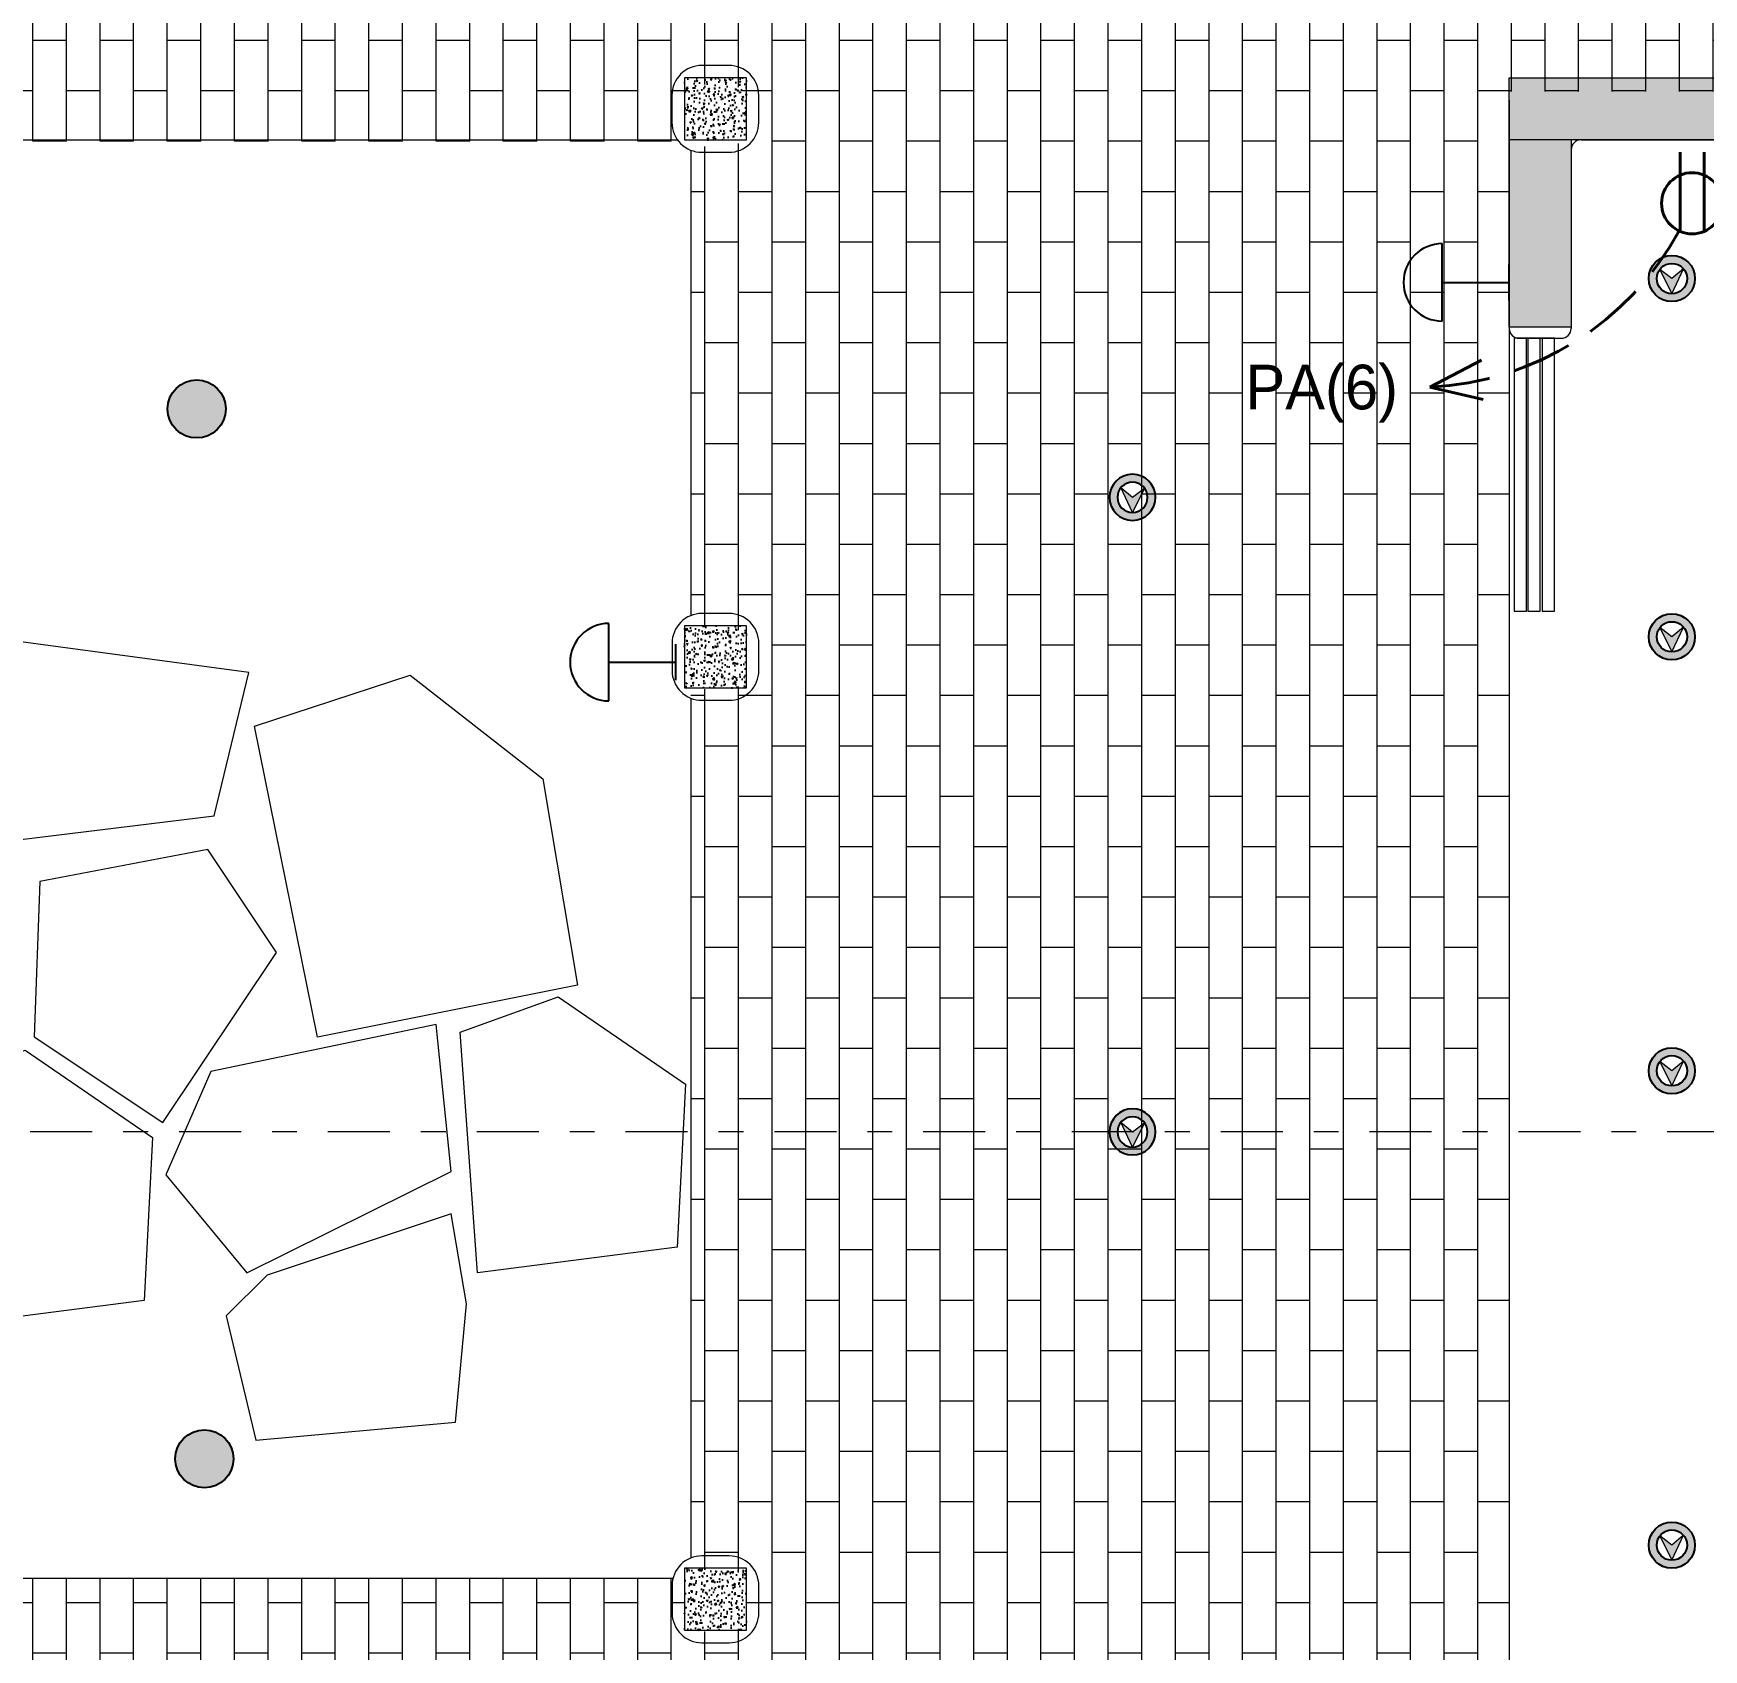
# Model space of a CAD drawing. Header units: metres. Extents: x 14 to 2416, y -346 to 476.
# Drawn here: x 44.5 to 51.24, y -148.57 to -142.05 of the extents above; entities that cross this region are included whole.
import ezdxf

# ---------------------------------------------------------------- set-up
doc = ezdxf.new("R2010")
doc.units = ezdxf.units.M
for name, pattern in [('0', [0]), ('CONTINU', [0]), ('CONTINUA', [0]), ('Dash Style-2', [0.694425, 0.48607, -0.208355]), ('DASHDOT', [1, 0.5, -0.25, 0, -0.25])]:
    doc.linetypes.add(name, pattern=pattern)
doc.layers.get('0').update_dxf_attribs({"linetype": '0', "lineweight": 20})
for name, color, linetype, lineweight in [('A-ANNO-TEXT', 20, 'Continuous', 13), ('A-DOOR', 35, 'Continuous', 5), ('A-SECT-IDEN', 251, 'CONTINU', 9), ('A-WALL', 250, 'Continuous', 20), ('baños', 251, 'Continuous', 0), ('calle', 254, 'Continuous', 0), ('Columnas', 7, 'Continuous', 18), ('E Salida TCorrientes', 24, 'CONTINUA', 40), ('E Tuberia Emp Piso', 24, 'Dash Style-2', 40), ('MAVA', 1, 'Continuous', 15), ('piso', 253, 'Continuous', 0)]:
    doc.layers.add(name, color=color, linetype=linetype, lineweight=lineweight)
doc.layers.add('HATCH', color=8, linetype='Continuous')
doc.layers.add('MAVA Luminarias', color=1, linetype='Continuous')
doc.layers.add('hatch piso', color=253, linetype='Continuous', lineweight=0, transparency=0.7)
doc.styles.add('CENTURY GOTHIC', font='GOTHIC.TTF')
doc.styles.get("Standard").update_dxf_attribs({"font": 'arial.ttf', "height": 0.1875})

# ---------------------------------------------------------------- blocks, each defined once
blk = doc.blocks.new('PL BASE 1N NASAS 09')
at = {"layer": 'HATCH'}
h = blk.add_hatch(dxfattribs=at)
h.set_pattern_fill('AR-CONC', color=256, scale=0.00032)
h.paths.add_polyline_path([(-103.2561, -41.2497), (-103.0061, -41.2497), (-103.0061, -40.9997), (-103.2561, -40.9997)])
h = blk.add_hatch(dxfattribs=at)
h.set_pattern_fill('AR-CONC', color=256, scale=0.00032)
h.paths.add_polyline_path([(-99.6812, -42.0042), (-99.9312, -42.0042), (-99.9312, -40.9997), (-98.7811, -40.9997), (-98.7811, -41.2497), (-99.6812, -41.2497)])
h = blk.add_hatch(dxfattribs=at)
h.set_pattern_fill('AR-CONC', color=256, scale=0.00032)
h.paths.add_polyline_path([(-103.2561, -43.4594), (-103.0061, -43.4594), (-103.0061, -43.2094), (-103.2561, -43.2094)])
h = blk.add_hatch(dxfattribs=at)
h.set_pattern_fill('AR-CONC', color=256, scale=0.00032)
h.paths.add_polyline_path([(-103.2561, -47.2594), (-103.0061, -47.2594), (-103.0061, -47.0094), (-103.2561, -47.0094)])
at = {"layer": 'A-DOOR'}
for points in [[(-99.9113, -43.1497), (-99.8613, -43.1497), (-99.8613, -42.0497), (-99.9113, -42.0497)], [(-99.8563, -43.1497), (-99.8063, -43.1497), (-99.8063, -42.0497), (-99.8563, -42.0497)], [(-99.7983, -43.1497), (-99.7483, -43.1497), (-99.7483, -42.0497), (-99.7983, -42.0497)]]:
    blk.add_lwpolyline(points, close=True, dxfattribs=at)
at = {"layer": 'A-WALL'}
for p, q in [((-99.9311, -41.0897), (-99.9311, -42.0097)), ((-99.6412, -41.2497), (-98.696, -41.2497)), ((-99.6812, -41.3397), (-99.6812, -42.0097))]:
    blk.add_line(p, q, dxfattribs=at)
at = {"layer": 'A-WALL', "transparency": 33554684}
for p, q in [((-99.8911, -42.0497), (-99.7212, -42.0497)), ((-99.8011, -42.0497), (-99.8611, -42.0497))]:
    blk.add_line(p, q, dxfattribs=at)
at = {"layer": 'A-WALL'}
for points in [[(-103.1867, -41.2997), (-103.0767, -41.2997, 0.414214), (-102.9567, -41.1797), (-102.9567, -41.0697, 0.414214), (-103.0767, -40.9497), (-103.1867, -40.9497, 0.414214), (-103.3067, -41.0697), (-103.3067, -41.1797, 0.414214)], [(-103.1861, -43.5094), (-103.0761, -43.5094, 0.414214), (-102.9561, -43.3894), (-102.9561, -43.2794, 0.414214), (-103.0761, -43.1594), (-103.1861, -43.1594, 0.414214), (-103.3061, -43.2794), (-103.3061, -43.3894, 0.414214)], [(-103.1861, -47.3094), (-103.0761, -47.3094, 0.414214), (-102.9561, -47.1894), (-102.9561, -47.0794, 0.414214), (-103.0761, -46.9594), (-103.1861, -46.9594, 0.414214), (-103.3061, -47.0794), (-103.3061, -47.1894, 0.414214)]]:
    blk.add_lwpolyline(points, format="xyb", close=True, dxfattribs=at)
for centre, start, end in [((-99.6412, -41.2897), 90.00476, 180), ((-99.8911, -42.0097), 180, 270), ((-99.7212, -42.0097), 270, 0)]:
    blk.add_arc(centre, 0.04, start, end, dxfattribs=at)
at = {"layer": 'Columnas'}
for points in [[(-103.2561, -41.2497), (-103.0061, -41.2497), (-103.0061, -40.9997), (-103.2561, -40.9997)], [(-99.9312, -40.9997), (-98.7811, -40.9997), (-98.7811, -41.2497), (-99.9312, -41.2497)], [(-103.2561, -43.4594), (-103.0061, -43.4594), (-103.0061, -43.2094), (-103.2561, -43.2094)], [(-103.2561, -47.2594), (-103.0061, -47.2594), (-103.0061, -47.0094), (-103.2561, -47.0094)]]:
    blk.add_lwpolyline(points, close=True, dxfattribs=at)
blk.add_lwpolyline([(-99.6812, -42.0042), (-99.9312, -42.0042), (-99.9312, -40.9997), (-98.7811, -40.9997), (-98.7811, -41.2497), (-99.6812, -41.2497), (-99.6812, -42.0042)], dxfattribs=at)
at = {"layer": 'piso'}
for p, q in [((-106.1792, -41.2497), (-103.2841, -41.2497)), ((-103.2311, -41.2912), (-103.2311, -43.1682)), ((-99.9311, -42.0097), (-99.9311, -48.4897)), ((-103.2311, -43.5007), (-103.2311, -46.9682)), ((-106.1628, -47.0498), (-103.3023, -47.0498))]:
    blk.add_line(p, q, dxfattribs=at)
at = {"layer": 'baños', "linetype": 'Continuous'}
for tag, p in [('MODELNUMBER', (-121.6562, -54.8273)), ('TRADENAME', (-121.6562, -54.8273)), ('PRODUCT', (-121.6562, -54.8274)), ('MATERIAL', (-121.6562, -54.8274))]:
    blk.add_attdef(tag, p, '', height=0.0000254, rotation=359.99992, dxfattribs=at)
blk = doc.blocks.new('PL MUEBLES 1N NASAS 09')
at = {"layer": 'hatch piso'}
h = blk.add_hatch(dxfattribs=at)
h.set_pattern_fill('AR-BRSTD', color=256, scale=0.002, angle=-90)
h.set_pattern_definition([(270, (-8.74588, 232.01007), (0.1354836, -2e-17), []), (0, (-8.74588, 232.01007), (0.1354836, 0.2032), [0.1354836, -0.1354836])])
edge = h.paths.add_edge_path()
edge.add_line((62.3305, 47.1481), (63.2305, 47.1481))
edge.add_line((63.2305, 47.1481), (63.2305, 48.4481))
edge.add_line((63.2305, 48.4481), (56.5331, 48.4481))
edge.add_line((56.5331, 48.4481), (56.5331, 48.2731))
edge.add_line((56.5331, 48.2731), (56.3831, 48.2731))
edge.add_line((56.3831, 48.2731), (56.3831, 48.4536))
edge.add_line((56.3831, 48.4536), (54.5879, 48.4536))
edge.add_line((54.5879, 48.4536), (54.5879, 46.9481))
edge.add_line((54.5879, 46.9481), (55.8257, 46.9481))
edge.add_arc((55.8755, 46.9973), 0.07, 180, 224.67274, ccw=False)
edge.add_line((55.8055, 46.9973), (55.8055, 47.1073))
edge.add_arc((55.8755, 47.1073), 0.07, 90, 180, ccw=False)
edge.add_line((55.8755, 47.1773), (55.9855, 47.1773))
edge.add_arc((55.9855, 47.1073), 0.07, 0, 90, ccw=False)
edge.add_line((56.0555, 47.1073), (56.0555, 46.9973))
edge.add_arc((55.9855, 46.9973), 0.07, -44.67274, 0, ccw=False)
edge.add_line((56.0353, 46.9481), (59.0257, 46.9481))
edge.add_arc((59.0755, 46.9973), 0.07, 180, 224.67276, ccw=False)
edge.add_line((59.0055, 46.9973), (59.0055, 47.1073))
edge.add_arc((59.0755, 47.1073), 0.07, 90, 180, ccw=False)
edge.add_line((59.0755, 47.1773), (59.1855, 47.1773))
edge.add_arc((59.1855, 47.1073), 0.07, 0, 90, ccw=False)
edge.add_line((59.2555, 47.1073), (59.2555, 46.9973))
edge.add_arc((59.1855, 46.9973), 0.07, -90, 0, ccw=False)
edge.add_line((59.1855, 46.9273), (59.0755, 46.9273))
edge.add_arc((59.0755, 46.9973), 0.07, 229.9948, 270, ccw=False)
edge.add_line((59.0305, 46.9437), (59.0305, 44.972))
edge.add_arc((59.0755, 44.9184), 0.07, 90, 130.0052, ccw=False)
edge.add_line((59.0755, 44.9884), (59.1855, 44.9884))
edge.add_arc((59.1855, 44.9184), 0.07, 0, 90, ccw=False)
edge.add_line((59.2555, 44.9184), (59.2555, 44.8084))
edge.add_arc((59.1855, 44.8084), 0.07, -90, 0, ccw=False)
edge.add_line((59.1855, 44.7384), (59.0755, 44.7384))
edge.add_arc((59.0755, 44.8084), 0.07, 229.9948, 270, ccw=False)
edge.add_line((59.0305, 44.7548), (59.0305, 41.172))
edge.add_arc((59.0755, 41.1184), 0.07, 90, 130.0052, ccw=False)
edge.add_line((59.0755, 41.1884), (59.1855, 41.1884))
edge.add_arc((59.1855, 41.1184), 0.07, 0, 90, ccw=False)
edge.add_line((59.2555, 41.1184), (59.2555, 41.0084))
edge.add_arc((59.1855, 41.0084), 0.07, -90, 0, ccw=False)
edge.add_line((59.1855, 40.9384), (59.0755, 40.9384))
edge.add_arc((59.0755, 41.0084), 0.07, 180, 270, ccw=False)
edge.add_line((59.0055, 41.0084), (59.0055, 41.1184))
edge.add_arc((59.0755, 41.1184), 0.07, 149.84805, 180, ccw=False)
edge.add_line((59.0149, 41.1535), (56.0391, 41.1535))
edge.add_arc((55.9855, 41.1085), 0.07, 0, 40.0052, ccw=False)
edge.add_line((56.0555, 41.1085), (56.0555, 40.9985))
edge.add_arc((55.9855, 40.9985), 0.07, -90, 0, ccw=False)
edge.add_line((55.9855, 40.9285), (55.8755, 40.9285))
edge.add_arc((55.8755, 40.9985), 0.07, 180, 270, ccw=False)
edge.add_line((55.8055, 40.9985), (55.8055, 41.1085))
edge.add_arc((55.8755, 41.1085), 0.07, 139.9948, 180, ccw=False)
edge.add_line((55.8219, 41.1535), (50.4363, 41.1535))
edge.add_arc((50.3827, 41.1085), 0.07, 0, 40.0052, ccw=False)
edge.add_line((50.4527, 41.1085), (50.4527, 40.9985))
edge.add_arc((50.3827, 40.9985), 0.07, -90, 0, ccw=False)
edge.add_line((50.3827, 40.9285), (50.2727, 40.9285))
edge.add_arc((50.2727, 40.9985), 0.07, 180, 270, ccw=False)
edge.add_line((50.2027, 40.9985), (50.2027, 41.1085))
edge.add_arc((50.2727, 41.1085), 0.07, 139.9948, 180, ccw=False)
edge.add_line((50.2191, 41.1535), (46.4305, 41.1535))
edge.add_line((46.4305, 41.1535), (46.4305, 40.9535))
edge.add_line((46.4305, 40.9535), (44.3305, 40.9535))
edge.add_line((44.3305, 40.9535), (44.3305, 39.3536))
edge.add_line((44.3305, 39.3536), (47.8305, 39.3536))
edge.add_line((47.8305, 39.3536), (47.8305, 38.9536))
edge.add_line((47.8305, 38.9536), (62.3305, 38.9536))
edge.add_line((62.3305, 38.9536), (62.3305, 47.1481))
at = {"layer": 'baños'}
blk.add_blockref('PL BASE 1N NASAS 09', (162.2615, 88.2033), dxfattribs=at)
blk = doc.blocks.new('A$Cbef68299')
blk.add_blockref('PL MUEBLES 1N NASAS 09', (-30.7659, -32.0535))
blk = doc.blocks.new('A$Cc5be7df0')
at = {"layer": 'A-SECT-IDEN', "linetype": 'DASHDOT', "ltscale": 0.5}
blk.add_line((58.8011, 28.237), (9.145, 28.237), dxfattribs=at)
at = {"layer": 'calle'}
for points in [[(30.6328, 30.09), (29.7136, 30.2134), (29.4029, 29.8814), (29.5803, 29.3996), (30.4933, 29.5116)], [(31.2825, 30.0783), (31.8178, 29.6605), (31.9571, 28.8286), (30.9086, 28.6197), (30.6559, 29.8737)], [(29.7671, 28.6208), (30.2863, 28.2748), (30.7433, 28.9605), (30.4668, 29.3755), (29.7892, 29.2466)], [(32.3591, 27.7721), (31.554, 27.6687), (31.4838, 28.6398), (31.8792, 28.7823), (32.3924, 28.4293)], [(31.3877, 28.6695), (30.4798, 28.4801), (30.2972, 28.0636), (30.6249, 27.6683), (31.4486, 28.0777)], [(30.2111, 27.5566), (29.4059, 27.4532), (29.3357, 28.4243), (29.7311, 28.5668), (30.2443, 28.2138)], [(31.4486, 27.9069), (30.7068, 27.6589), (30.5406, 27.4952), (30.66, 26.9946), (31.465, 27.0671), (31.5094, 27.5443)]]:
    blk.add_lwpolyline(points, close=True, dxfattribs=at)
at = {"layer": 'A-ANNO-TEXT'}
blk.add_blockref('A$Cbef68299', (4.1493, 17.337), dxfattribs=at)
blk = doc.blocks.new('dl ip')
at = {"layer": 'MAVA', "transparency": 33554687}
h = blk.add_hatch(color=40, dxfattribs=at)
h.dxf.hatch_style = 1
h.paths.add_polyline_path([(94.7574, -111.2088), (94.7109, -111.2482), (94.6624, -111.2113), (94.7109, -111.3092)])
at = {"layer": 'MAVA Luminarias', "linetype": 'Continuous'}
h = blk.add_hatch(color=40, dxfattribs=at)
h.paths.add_polyline_path([(94.618, -111.2482, 1), (94.8039, -111.2482, 1)])
h.paths.add_polyline_path([(94.7719, -111.2482, -1), (94.6499, -111.2482, -1)], flags=16)
at = {"layer": 'MAVA', "color": 40}
for p, q in [((94.7109, -111.2482), (94.6624, -111.2113)), ((94.6624, -111.2113), (94.7109, -111.3092)), ((94.7109, -111.3092), (94.7574, -111.2088)), ((94.7574, -111.2088), (94.7109, -111.2482))]:
    blk.add_line(p, q, dxfattribs=at)
at = {"layer": 'MAVA Luminarias', "color": 40, "linetype": 'Continuous'}
for radius in [0.093, 0.061]:
    blk.add_circle((94.7109, -111.2482), radius, dxfattribs=at)
blk = doc.blocks.new('A$Cd6acdfdc')
at = {"layer": 'MAVA Luminarias', "transparency": 33554687}
blk.add_hatch(color=2, dxfattribs=at).paths.add_polyline_path([(0, 0.079, 1), (0.158, 0.079, 1)])
at = {"layer": 'MAVA Luminarias', "color": 2, "transparency": 33554687}
blk.add_circle((0.079, 0.079), 0.079, dxfattribs=at)
blk = doc.blocks.new('SCONCE 1')
at = {"layer": 'MAVA Luminarias', "color": 5, "linetype": 'Continuous'}
for p, q in [((-1.374, 0.679), (-1.374, 1.191)), ((-0.931, 0.816), (-0.931, 1.054)), ((-1.374, 0.935), (-0.931, 0.935))]:
    blk.add_line(p, q, dxfattribs=at)
blk.add_arc((-1.374, 0.935), 0.256, 90, 270, dxfattribs=at)
blk = doc.blocks.new('*U432')
at = {"layer": 'E Salida TCorrientes'}
for p, q in [((0.2659, 0.0403), (0, 0.0403)), ((0.2659, -0.0403), (0, -0.0403))]:
    blk.add_line(p, q, dxfattribs=at)
blk.add_circle((0.1714, 0), 0.1028, dxfattribs=at)
blk = doc.blocks.new('*U745')
at = {"layer": 'E Tuberia Emp Piso', "linetype": 'Continuous'}
for p, q in [((0, 0), (0.0999, -0.2126)), ((0.2007, -0.0905), (0, 0))]:
    blk.add_line(p, q, dxfattribs=at)

msp = doc.modelspace()

# ---------------------------------------------------------------- linework, layer by layer
at = {"layer": 'E Tuberia Emp Piso', "ltscale": 0.5}
msp.add_arc((50.0742, -142.2724), 1.2092, 272.72742, 331.45445, dxfattribs=at)

# ---------------------------------------------------------------- block references
at = {"layer": 'A-ANNO-TEXT'}
msp.add_blockref('A$Cc5be7df0', (14.7377, -174.7201), dxfattribs=at)
msp.add_blockref('A$Cc5be7df0', (14.7377, -174.7201), dxfattribs=at)
at = {"layer": 'E Salida TCorrientes', "xscale": -1.2, "yscale": 1.2, "zscale": 1.2, "rotation": 90}
msp.add_blockref('*U432', (51.1891, -142.533), dxfattribs=at)
at = {"layer": 'E Tuberia Emp Piso', "ltscale": 0.3, "xscale": -1, "rotation": 142.7955323438948}
msp.add_blockref('*U745', (50.1317, -143.4802), dxfattribs=at)
at = {"layer": 'MAVA Luminarias', "color": 251, "xscale": 0.6101999921123585, "yscale": 0.6101999921123585, "zscale": 0.6101999921123585}
for p in [(51.0199, -143.6281), (51.0199, -143.6281), (47.66, -145.1595), (47.66, -145.1595)]:
    msp.add_blockref('SCONCE 1', p, dxfattribs=at)
at = {"layer": 'MAVA Luminarias'}
for p in [(-43.6035, -31.7939), (-43.6035, -31.7939), (-43.6035, -33.2385), (-43.6035, -33.2385), (-43.6035, -34.9884), (-43.6035, -34.9884), (-43.6035, -36.901), (-43.6035, -36.901)]:
    msp.add_blockref('dl ip', p, dxfattribs=at)
at = {"layer": 'MAVA Luminarias', "xscale": 1.483214008569871, "yscale": 1.483214008569871, "zscale": 1.483214008569871}
for p in [(45.0427, -143.685), (45.0427, -143.685), (45.0737, -147.9184), (45.0737, -147.9184)]:
    msp.add_blockref('A$Cd6acdfdc', p, dxfattribs=at)
at = {"layer": 'MAVA Luminarias', "xscale": -1}
for p in [(143.6437, -32.6761), (143.6437, -32.6761), (143.6437, -35.2349), (143.6437, -35.2349)]:
    msp.add_blockref('dl ip', p, dxfattribs=at)

# ---------------------------------------------------------------- texts
at = {"layer": 'E Tuberia Emp Piso', "insert": (49.6956, -143.5067), "char_height": 0.18, "width": 0.861546, "attachment_point": 5, "style": 'CENTURY GOTHIC'}
msp.add_mtext('PA(6)  ', dxfattribs=at)

doc.saveas('drawing.dxf')
